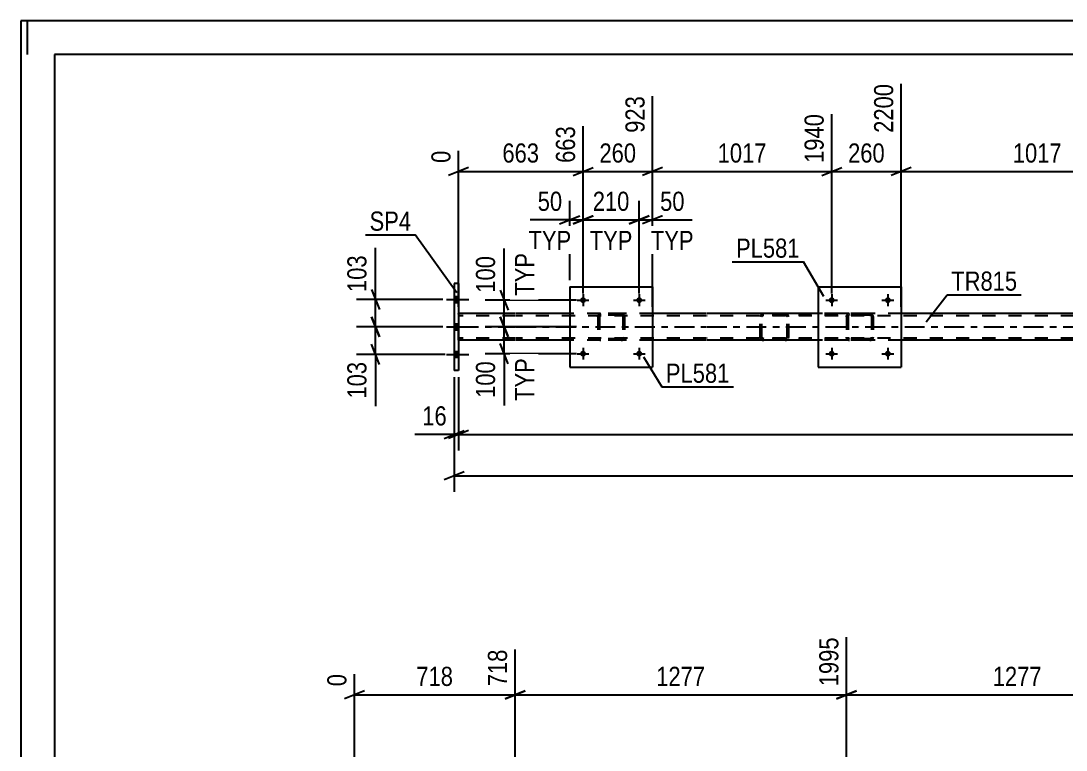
# Model space of a CAD drawing. Header units: millimetres. Extents: x 0 to 841, y 0 to 594.
# Drawn here: x 0 to 156.3, y 485 to 594 of the extents above; entities that cross this region are included whole.
import ezdxf

# ---------------------------------------------------------------- set-up
doc = ezdxf.new("R2010")
doc.units = ezdxf.units.MM
doc.linetypes.add('DXK_LINE_DOT2', pattern=[3.9198, 1.9599, -1.9599])
doc.linetypes.add('DXK_LINE_DOT3', pattern=[5.9187, 2.979, -0.9799, 0.9799, -0.9799])
doc.styles.add('Arial Narrow', font='ARIALN.TTF', dxfattribs={"height": 0.2})

# ---------------------------------------------------------------- blocks, each defined once
blk = doc.blocks.new('Unknown-283124494-1135')
at = {"color": 5, "linetype": 'Continuous'}
for p, q in [((841, 594), (0, 594)), ((0, 594), (0, 0)), ((1, 589), (1, 594)), ((836, 589), (5, 589)), ((5, 589), (5, 5))]:
    blk.add_line(p, q, dxfattribs=at)
blk = doc.blocks.new('Bolt-283124494-1399 - 1374')
at = {"linetype": 'Continuous'}
for points in [[(84.5, 552.25, -1), (83.62, 552.25, -1)], [(92.9, 552.25, -1), (92.02, 552.25, -1)]]:
    blk.add_hatch(color=1, dxfattribs=at).paths.add_polyline_path(points)
at = {"color": 1, "linetype": 'Continuous'}
for p, q in [((83.18, 552.25), (84.94, 552.25)), ((84.06, 553.13), (84.06, 551.37)), ((91.58, 552.25), (93.34, 552.25)), ((92.46, 553.13), (92.46, 551.37))]:
    blk.add_line(p, q, dxfattribs=at)
blk = doc.blocks.new('Bolt-283124494-1400 - 1374')
at = {"linetype": 'Continuous'}
for points in [[(84.5, 544.25, -1), (83.62, 544.25, -1)], [(92.9, 544.25, -1), (92.02, 544.25, -1)]]:
    blk.add_hatch(color=1, dxfattribs=at).paths.add_polyline_path(points)
at = {"color": 1, "linetype": 'Continuous'}
for p, q in [((83.18, 544.25), (84.94, 544.25)), ((84.06, 545.13), (84.06, 543.37)), ((91.58, 544.25), (93.34, 544.25)), ((92.46, 545.13), (92.46, 543.37))]:
    blk.add_line(p, q, dxfattribs=at)
blk = doc.blocks.new('Bolt-283124494-1401 - 1374')
at = {"linetype": 'Continuous'}
for points in [[(121.68, 552.25, -1), (120.8, 552.25, -1)], [(130.08, 552.25, -1), (129.2, 552.25, -1)]]:
    blk.add_hatch(color=1, dxfattribs=at).paths.add_polyline_path(points)
at = {"color": 1, "linetype": 'Continuous'}
for p, q in [((120.36, 552.25), (122.12, 552.25)), ((121.24, 553.13), (121.24, 551.37)), ((128.76, 552.25), (130.52, 552.25)), ((129.64, 553.13), (129.64, 551.37))]:
    blk.add_line(p, q, dxfattribs=at)
blk = doc.blocks.new('Bolt-283124494-1402 - 1374')
at = {"linetype": 'Continuous'}
for points in [[(121.68, 544.25, -1), (120.8, 544.25, -1)], [(130.08, 544.25, -1), (129.2, 544.25, -1)]]:
    blk.add_hatch(color=1, dxfattribs=at).paths.add_polyline_path(points)
at = {"color": 1, "linetype": 'Continuous'}
for p, q in [((120.36, 544.25), (122.12, 544.25)), ((121.24, 545.13), (121.24, 543.37)), ((128.76, 544.25), (130.52, 544.25)), ((129.64, 545.13), (129.64, 543.37))]:
    blk.add_line(p, q, dxfattribs=at)
blk = doc.blocks.new('Part-283124494-1497 - 1374')
at = {"color": 2, "linetype": 'Continuous'}
for p, q in [((82.06, 554.25), (82.06, 542.25)), ((82.06, 554.25), (94.46, 554.25)), ((94.46, 554.25), (94.46, 542.25)), ((82.06, 542.25), (94.46, 542.25))]:
    blk.add_line(p, q, dxfattribs=at)
blk = doc.blocks.new('Part-283124494-1498 - 1374')
at = {"color": 7, "linetype": 'DXK_LINE_DOT2'}
for p, q in [((86.55, 550.21), (86.74, 550.25)), ((86.74, 550.25), (86.55, 550.21)), ((89.78, 550.25), (86.74, 550.25)), ((89.78, 550.25), (89.96, 550.21)), ((89.96, 550.21), (89.78, 550.25)), ((86.26, 549.77), (86.29, 549.95)), ((86.29, 549.95), (86.26, 549.77)), ((86.26, 549.77), (86.26, 546.73)), ((86.5, 549.77), (86.51, 549.86)), ((86.5, 549.77), (86.5, 546.73)), ((86.51, 549.86), (86.57, 549.94)), ((86.57, 549.94), (86.64, 549.99)), ((86.64, 549.99), (86.74, 550.01)), ((89.78, 550.01), (86.74, 550.01)), ((89.78, 550.01), (89.87, 549.99)), ((89.87, 549.99), (89.95, 549.94)), ((89.95, 549.94), (90, 549.86)), ((90, 549.86), (90.02, 549.77)), ((90.02, 549.77), (90.02, 546.73)), ((90.22, 549.95), (90.26, 549.77)), ((90.26, 549.77), (90.22, 549.95)), ((90.26, 549.77), (90.26, 546.73)), ((86.29, 546.54), (86.26, 546.73)), ((86.26, 546.73), (86.29, 546.54)), ((86.51, 546.64), (86.5, 546.73)), ((86.57, 546.56), (86.51, 546.64)), ((86.74, 546.25), (86.55, 546.28)), ((86.55, 546.28), (86.74, 546.25)), ((86.64, 546.51), (86.57, 546.56)), ((86.74, 546.49), (86.64, 546.51)), ((89.78, 546.49), (86.74, 546.49)), ((89.78, 546.25), (86.74, 546.25)), ((89.87, 546.51), (89.78, 546.49)), ((89.96, 546.28), (89.78, 546.25)), ((89.78, 546.25), (89.96, 546.28)), ((89.95, 546.56), (89.87, 546.51)), ((90, 546.64), (89.95, 546.56)), ((90.02, 546.73), (90, 546.64)), ((90.26, 546.73), (90.22, 546.54)), ((90.22, 546.54), (90.26, 546.73))]:
    blk.add_line(p, q, dxfattribs=at)
at = {"color": 7, "linetype": 'DXK_LINE_DOT3'}
blk.add_line((88.26, 548.25), (88.26, 548.25), dxfattribs=at)
at = {"color": 7, "linetype": 'DXK_LINE_DOT2'}
for centre, start, end in [((86.74, 549.77), 112.5, 157.5), ((86.74, 549.77), 112.5, 157.5), ((89.78, 549.77), 22.5, 67.5), ((89.78, 549.77), 22.5, 67.5), ((86.74, 546.73), 202.5, 247.5), ((86.74, 546.73), 202.5, 247.5), ((89.78, 546.73), 292.5, 337.5), ((89.78, 546.73), 292.5, 337.5)]:
    blk.add_arc(centre, 0.48, start, end, dxfattribs=at)
blk = doc.blocks.new('Part-283124494-1503 - 1374')
at = {"color": 2, "linetype": 'Continuous'}
for p, q in [((119.24, 554.25), (119.24, 542.25)), ((119.24, 554.25), (131.64, 554.25)), ((131.64, 554.25), (131.64, 542.25)), ((119.24, 542.25), (131.64, 542.25))]:
    blk.add_line(p, q, dxfattribs=at)
blk = doc.blocks.new('Part-283124494-1504 - 1374')
at = {"color": 7, "linetype": 'DXK_LINE_DOT2'}
for p, q in [((123.73, 550.21), (123.92, 550.25)), ((123.92, 550.25), (123.73, 550.21)), ((126.96, 550.25), (123.92, 550.25)), ((126.96, 550.25), (127.14, 550.21)), ((127.14, 550.21), (126.96, 550.25)), ((123.44, 549.77), (123.47, 549.95)), ((123.47, 549.95), (123.44, 549.77)), ((123.44, 549.77), (123.44, 546.73)), ((123.68, 549.77), (123.69, 549.86)), ((123.68, 549.77), (123.68, 546.73)), ((123.69, 549.86), (123.75, 549.94)), ((123.75, 549.94), (123.82, 549.99)), ((123.82, 549.99), (123.92, 550.01)), ((126.96, 550.01), (123.92, 550.01)), ((126.96, 550.01), (127.05, 549.99)), ((127.05, 549.99), (127.13, 549.94)), ((127.13, 549.94), (127.18, 549.86)), ((127.18, 549.86), (127.2, 549.77)), ((127.2, 549.77), (127.2, 546.73)), ((127.4, 549.95), (127.44, 549.77)), ((127.44, 549.77), (127.4, 549.95)), ((127.44, 549.77), (127.44, 546.73)), ((123.47, 546.54), (123.44, 546.73)), ((123.44, 546.73), (123.47, 546.54)), ((123.69, 546.64), (123.68, 546.73)), ((123.75, 546.56), (123.69, 546.64)), ((123.92, 546.25), (123.73, 546.28)), ((123.73, 546.28), (123.92, 546.25)), ((123.82, 546.51), (123.75, 546.56)), ((123.92, 546.49), (123.82, 546.51)), ((126.96, 546.49), (123.92, 546.49)), ((126.96, 546.25), (123.92, 546.25)), ((127.05, 546.51), (126.96, 546.49)), ((127.14, 546.28), (126.96, 546.25)), ((126.96, 546.25), (127.14, 546.28)), ((127.13, 546.56), (127.05, 546.51)), ((127.18, 546.64), (127.13, 546.56)), ((127.2, 546.73), (127.18, 546.64)), ((127.44, 546.73), (127.4, 546.54)), ((127.4, 546.54), (127.44, 546.73))]:
    blk.add_line(p, q, dxfattribs=at)
at = {"color": 7, "linetype": 'DXK_LINE_DOT3'}
blk.add_line((125.44, 548.25), (125.44, 548.25), dxfattribs=at)
at = {"color": 7, "linetype": 'DXK_LINE_DOT2'}
for centre, start, end in [((123.92, 549.77), 112.5, 157.5), ((123.92, 549.77), 112.5, 157.5), ((126.96, 549.77), 22.5, 67.5), ((126.96, 549.77), 22.5, 67.5), ((123.92, 546.73), 202.5, 247.5), ((123.92, 546.73), 202.5, 247.5), ((126.96, 546.73), 292.5, 337.5), ((126.96, 546.73), 292.5, 337.5)]:
    blk.add_arc(centre, 0.48, start, end, dxfattribs=at)
blk = doc.blocks.new('Part-283124494-1529 - 1374')
at = {"color": 2, "linetype": 'Continuous'}
for p, q in [((65.44, 554.75), (64.8, 554.75)), ((64.8, 554.75), (64.8, 541.75)), ((65.44, 554.75), (65.44, 541.75)), ((65.44, 541.75), (64.8, 541.75))]:
    blk.add_line(p, q, dxfattribs=at)
blk = doc.blocks.new('Part-283124494-1592 - 1374')
at = {"color": 2, "linetype": 'Continuous'}
for p, q in [((73.96, 550.25), (65.44, 550.25)), ((82.06, 550.25), (74.06, 550.25)), ((102.46, 550.25), (94.46, 550.25)), ((119.24, 550.25), (102.56, 550.25)), ((170.32, 550.25), (131.64, 550.25)), ((73.96, 546.25), (65.44, 546.25)), ((82.06, 546.25), (74.06, 546.25)), ((102.46, 546.25), (94.46, 546.25)), ((119.24, 546.25), (102.56, 546.25)), ((170.32, 546.25), (131.64, 546.25))]:
    blk.add_line(p, q, dxfattribs=at)
at = {"color": 7, "linetype": 'DXK_LINE_DOT2'}
for p, q in [((65.44, 546.25), (65.44, 550.25)), ((94.46, 550.25), (82.06, 550.25)), ((131.64, 550.25), (119.24, 550.25)), ((73.96, 549.93), (65.44, 549.93)), ((102.46, 549.93), (74.06, 549.93)), ((765.04, 549.93), (102.56, 549.93)), ((73.96, 546.57), (65.44, 546.57)), ((102.46, 546.57), (74.06, 546.57)), ((94.46, 546.25), (82.06, 546.25)), ((765.04, 546.57), (102.56, 546.57)), ((131.64, 546.25), (119.24, 546.25))]:
    blk.add_line(p, q, dxfattribs=at)
at = {"color": 7, "linetype": 'DXK_LINE_DOT3'}
for p, q in [((65.44, 548.25), (73.96, 548.25)), ((74.06, 548.25), (102.46, 548.25)), ((102.56, 548.25), (765.04, 548.25))]:
    blk.add_line(p, q, dxfattribs=at)
blk = doc.blocks.new('Bolt-283124494-1602 - 1374')
at = {"linetype": 'Continuous'}
for points in [[(65.44, 551.91), (65.44, 552.79), (64.8, 552.79), (64.8, 551.91)], [(65.44, 551.91), (65.44, 552.79), (64.8, 552.79), (64.8, 551.91)], [(65.44, 551.91), (65.44, 552.79), (64.8, 552.79), (64.8, 551.91)], [(65.44, 547.81), (65.44, 548.69), (64.8, 548.69), (64.8, 547.81)], [(65.44, 547.81), (65.44, 548.69), (64.8, 548.69), (64.8, 547.81)], [(65.44, 543.71), (65.44, 544.59), (64.8, 544.59), (64.8, 543.71)], [(65.44, 543.71), (65.44, 544.59), (64.8, 544.59), (64.8, 543.71)], [(65.44, 543.71), (65.44, 544.59), (64.8, 544.59), (64.8, 543.71)]]:
    blk.add_hatch(color=1, dxfattribs=at).paths.add_polyline_path(points)
at = {"color": 1, "linetype": 'Continuous'}
for p, q in [((63.64, 552.35), (66.96, 552.35)), ((63.64, 552.35), (66.96, 552.35)), ((63.64, 552.35), (66.96, 552.35)), ((64.8, 552.79), (65.44, 552.79)), ((64.8, 552.79), (65.44, 552.79)), ((64.8, 552.79), (65.44, 552.79)), ((64.8, 551.91), (65.44, 551.91)), ((64.8, 551.91), (65.44, 551.91)), ((64.8, 551.91), (65.44, 551.91)), ((64.8, 548.69), (65.44, 548.69)), ((64.8, 548.69), (65.44, 548.69)), ((63.64, 548.25), (66.96, 548.25)), ((63.64, 548.25), (66.96, 548.25)), ((64.8, 547.81), (65.44, 547.81)), ((64.8, 547.81), (65.44, 547.81)), ((63.64, 544.15), (66.96, 544.15)), ((63.64, 544.15), (66.96, 544.15)), ((63.64, 544.15), (66.96, 544.15)), ((64.8, 544.59), (65.44, 544.59)), ((64.8, 544.59), (65.44, 544.59)), ((64.8, 544.59), (65.44, 544.59)), ((64.8, 543.71), (65.44, 543.71)), ((64.8, 543.71), (65.44, 543.71)), ((64.8, 543.71), (65.44, 543.71))]:
    blk.add_line(p, q, dxfattribs=at)
blk = doc.blocks.new('Part-283124494-1659 - 1374')
at = {"color": 7, "linetype": 'DXK_LINE_DOT2'}
for p, q in [((111.07, 550.25), (110.87, 550.21)), ((126.06, 550.25), (111.07, 550.25)), ((114.5, 550.21), (114.3, 550.25)), ((110.57, 549.85), (110.56, 549.77)), ((110.56, 546.73), (110.56, 549.77)), ((110.6, 549.95), (110.57, 549.85)), ((110.81, 549.77), (110.83, 549.86)), ((110.81, 546.73), (110.81, 549.77)), ((110.83, 549.86), (110.89, 549.94)), ((110.89, 549.94), (110.97, 549.99)), ((110.97, 549.99), (111.07, 550.01)), ((126.06, 550.01), (111.07, 550.01)), ((114.3, 550.01), (114.4, 549.99)), ((114.4, 549.99), (114.48, 549.94)), ((114.48, 549.94), (114.54, 549.86)), ((114.54, 549.86), (114.56, 549.77)), ((114.56, 546.73), (114.56, 549.77)), ((114.8, 549.85), (114.77, 549.95)), ((114.81, 549.77), (114.8, 549.85)), ((114.81, 546.73), (114.81, 549.77)), ((110.56, 546.73), (110.57, 546.64)), ((110.57, 546.64), (110.6, 546.54)), ((110.83, 546.66), (110.81, 546.73)), ((110.83, 546.64), (110.83, 546.66)), ((110.89, 546.56), (110.83, 546.64)), ((110.87, 546.28), (111.07, 546.25)), ((110.97, 546.51), (110.89, 546.56)), ((111.07, 546.49), (110.97, 546.51)), ((126.06, 546.49), (111.07, 546.49)), ((126.06, 546.25), (111.07, 546.25)), ((114.4, 546.51), (114.3, 546.49)), ((114.3, 546.25), (114.5, 546.28)), ((114.48, 546.56), (114.4, 546.51)), ((114.54, 546.64), (114.48, 546.56)), ((114.54, 546.66), (114.56, 546.73)), ((114.54, 546.64), (114.54, 546.66)), ((114.77, 546.54), (114.8, 546.64)), ((114.8, 546.64), (114.81, 546.73))]:
    blk.add_line(p, q, dxfattribs=at)
for centre, start, end in [((111.05, 549.75), 110.7583, 155.68), ((114.32, 549.75), 24.32, 69.2417), ((111.05, 546.75), 204.32, 249.2417)]:
    blk.add_arc(centre, 0.496, start, end, dxfattribs=at)
blk = doc.blocks.new('StraightDimension-283124494-2180 - 1374')
at = {"color": 7, "linetype": 'Continuous'}
for p, q in [((131.64, 551.25), (131.64, 584.58)), ((121.24, 553.25), (121.24, 580.08)), ((119.74, 570.87), (122.74, 572.07)), ((133.14, 572.07), (130.14, 570.87)), ((121.24, 571.47), (131.64, 571.47))]:
    blk.add_line(p, q, dxfattribs=at)
at = {"color": 0}
blk.add_wipeout([(129.78, 572.22), (129.78, 576.42), (123.09, 576.42), (123.09, 572.22)], dxfattribs=at)
at = {"color": 3, "style": 'Arial Narrow'}
blk.add_text('260', height=2.863, dxfattribs=at).set_placement((123.69, 572.82))
at = {"color": 0, "linetype": 'Continuous'}
blk.add_wipeout([(131.04, 585.18), (126.84, 585.18), (126.84, 576.67), (131.04, 576.67)], dxfattribs=at)
at = {"color": 3, "linetype": 'Continuous', "style": 'Arial Narrow'}
blk.add_text('2200', height=2.863, rotation=90.0002, dxfattribs=at).set_placement((130.44, 577.27))
blk = doc.blocks.new('StraightDimension-283124494-1673 - 1374')
at = {"color": 7, "linetype": 'Continuous'}
for p, q in [((65.44, 540.75), (65.44, 529.77)), ((66.94, 532.77), (63.94, 531.57)), ((65.44, 532.17), (765.04, 532.17))]:
    blk.add_line(p, q, dxfattribs=at)
blk = doc.blocks.new('StraightDimension-283124494-1699 - 1374')
at = {"color": 7, "linetype": 'Continuous'}
for p, q in [((64.8, 540.75), (64.8, 529.77)), ((65.44, 540.75), (65.44, 529.77)), ((63.3, 531.57), (66.3, 532.77)), ((66.94, 532.77), (63.94, 531.57)), ((64.8, 532.17), (65.44, 532.17))]:
    blk.add_line(p, q, dxfattribs=at)
at = {"color": 0}
blk.add_wipeout([(64.27, 532.92), (64.27, 537.12), (59.42, 537.12), (59.42, 532.92)], dxfattribs=at)
at = {"color": 7, "linetype": 'Continuous'}
blk.add_line((64.8, 532.17), (58.89, 532.17), dxfattribs=at)
blk.add_line((64.8, 532.17), (58.89, 532.17), dxfattribs=at)
at = {"color": 3, "style": 'Arial Narrow'}
blk.add_text('16', height=2.863, dxfattribs=at).set_placement((60.02, 533.52))
blk = doc.blocks.new('StraightDimension-283124494-1710 - 1374')
at = {"color": 7, "linetype": 'Continuous'}
for p, q in [((64.8, 540.75), (64.8, 523.6)), ((66.3, 526.6), (63.3, 525.4)), ((64.8, 526), (765.68, 526))]:
    blk.add_line(p, q, dxfattribs=at)
blk = doc.blocks.new('StraightDimension-283124494-1721 - 1374')
at = {"color": 7, "linetype": 'Continuous'}
for p, q in [((84.06, 553.25), (84.06, 578.25)), ((65.44, 551.25), (65.44, 574.6)), ((66.94, 572.07), (63.94, 570.87)), ((82.56, 570.87), (85.56, 572.07)), ((65.44, 571.47), (84.06, 571.47))]:
    blk.add_line(p, q, dxfattribs=at)
at = {"color": 0, "linetype": 'Continuous'}
for points in [[(83.46, 578.85), (79.26, 578.85), (79.26, 572.17), (83.46, 572.17)], [(64.84, 575.2), (60.64, 575.2), (60.64, 572.17), (64.84, 572.17)]]:
    blk.add_wipeout(points, dxfattribs=at)
at = {"color": 0}
blk.add_wipeout([(78.09, 572.22), (78.09, 576.42), (71.4, 576.42), (71.4, 572.22)], dxfattribs=at)
at = {"color": 3, "linetype": 'Continuous', "style": 'Arial Narrow'}
for s, height, p in [('663', 2.863, (82.86, 572.77)), ('0', 2.86, (64.24, 572.77))]:
    blk.add_text(s, height=height, rotation=90.0002, dxfattribs=at).set_placement(p)
at = {"color": 3, "style": 'Arial Narrow'}
blk.add_text('663', height=2.863, dxfattribs=at).set_placement((72, 572.82))
blk = doc.blocks.new('StraightDimension-283124494-2162 - 1374')
at = {"color": 7, "linetype": 'Continuous'}
for p, q in [((131.64, 551.25), (131.64, 584.58)), ((172.32, 553.25), (172.32, 580.08)), ((133.14, 572.07), (130.14, 570.87)), ((170.82, 570.87), (173.82, 572.07)), ((131.64, 571.47), (172.32, 571.47))]:
    blk.add_line(p, q, dxfattribs=at)
at = {"color": 0, "linetype": 'Continuous'}
blk.add_wipeout([(171.72, 580.68), (167.52, 580.68), (167.52, 572.17), (171.72, 572.17)], dxfattribs=at)
at = {"color": 0}
blk.add_wipeout([(156.23, 572.22), (156.23, 576.42), (147.72, 576.42), (147.72, 572.22)], dxfattribs=at)
at = {"color": 3, "linetype": 'Continuous', "style": 'Arial Narrow'}
blk.add_text('3217', height=2.863, rotation=90.0002, dxfattribs=at).set_placement((171.12, 572.77))
at = {"color": 3, "style": 'Arial Narrow'}
blk.add_text('1017', height=2.863, dxfattribs=at).set_placement((148.32, 572.82))
blk = doc.blocks.new('StraightDimension-283124494-2198 - 1374')
at = {"color": 7, "linetype": 'Continuous'}
for p, q in [((94.46, 551.25), (94.46, 582.75)), ((121.24, 553.25), (121.24, 580.08)), ((95.96, 572.07), (92.96, 570.87)), ((119.74, 570.87), (122.74, 572.07)), ((94.46, 571.47), (121.24, 571.47))]:
    blk.add_line(p, q, dxfattribs=at)
at = {"color": 0, "linetype": 'Continuous'}
blk.add_wipeout([(120.64, 580.68), (116.44, 580.68), (116.44, 572.17), (120.64, 572.17)], dxfattribs=at)
at = {"color": 0}
blk.add_wipeout([(112.1, 572.22), (112.1, 576.42), (103.59, 576.42), (103.59, 572.22)], dxfattribs=at)
at = {"color": 3, "linetype": 'Continuous', "style": 'Arial Narrow'}
blk.add_text('1940', height=2.863, rotation=90.0002, dxfattribs=at).set_placement((120.04, 572.77))
at = {"color": 3, "style": 'Arial Narrow'}
blk.add_text('1017', height=2.863, dxfattribs=at).set_placement((104.19, 572.82))
blk = doc.blocks.new('StraightDimension-283124494-2212 - 1374')
at = {"color": 7, "linetype": 'Continuous'}
for p, q in [((94.46, 551.25), (94.46, 582.75)), ((84.06, 553.25), (84.06, 578.25)), ((82.56, 570.87), (85.56, 572.07)), ((95.96, 572.07), (92.96, 570.87)), ((84.06, 571.47), (94.46, 571.47))]:
    blk.add_line(p, q, dxfattribs=at)
at = {"color": 0}
blk.add_wipeout([(92.6, 572.22), (92.6, 576.42), (85.91, 576.42), (85.91, 572.22)], dxfattribs=at)
at = {"color": 3, "style": 'Arial Narrow'}
blk.add_text('260', height=2.863, dxfattribs=at).set_placement((86.51, 572.82))
at = {"color": 0, "linetype": 'Continuous'}
blk.add_wipeout([(93.86, 583.35), (89.66, 583.35), (89.66, 576.67), (93.86, 576.67)], dxfattribs=at)
at = {"color": 3, "linetype": 'Continuous', "style": 'Arial Narrow'}
blk.add_text('923', height=2.863, rotation=90.0002, dxfattribs=at).set_placement((93.26, 577.27))
blk = doc.blocks.new('StraightDimension-283124494-2227 - 1374')
at = {"color": 7, "linetype": 'Continuous'}
for p, q in [((82.06, 555.25), (82.06, 567.1)), ((84.06, 553.25), (84.06, 567.1)), ((80.56, 563.65), (83.56, 564.85)), ((82.06, 564.25), (84.06, 564.25)), ((85.56, 564.85), (82.56, 563.65))]:
    blk.add_line(p, q, dxfattribs=at)
at = {"color": 0}
blk.add_wipeout([(81.53, 565), (81.53, 569.2), (76.68, 569.2), (76.68, 565)], dxfattribs=at)
at = {"color": 0, "linetype": 'Continuous'}
blk.add_wipeout([(82.9, 559.15), (82.9, 563.35), (75.31, 563.35), (75.31, 559.15)], dxfattribs=at)
at = {"color": 7, "linetype": 'Continuous'}
blk.add_line((82.06, 564.25), (76.15, 564.25), dxfattribs=at)
blk.add_line((82.06, 564.25), (76.15, 564.25), dxfattribs=at)
at = {"color": 3, "style": 'Arial Narrow'}
blk.add_text('50', height=2.863, dxfattribs=at).set_placement((77.28, 565.6))
at = {"color": 3, "linetype": 'Continuous', "style": 'Arial Narrow'}
blk.add_text('TYP', height=2.863, dxfattribs=at).set_placement((75.91, 559.75))
blk = doc.blocks.new('StraightDimension-283124494-2241 - 1374')
at = {"color": 7, "linetype": 'Continuous'}
for p, q in [((84.06, 553.25), (84.06, 567.1)), ((92.46, 553.25), (92.46, 567.1)), ((82.56, 563.65), (85.56, 564.85)), ((84.06, 564.25), (92.46, 564.25)), ((93.96, 564.85), (90.96, 563.65))]:
    blk.add_line(p, q, dxfattribs=at)
at = {"color": 0}
blk.add_wipeout([(91.6, 565), (91.6, 569.2), (84.91, 569.2), (84.91, 565)], dxfattribs=at)
at = {"color": 0, "linetype": 'Continuous'}
blk.add_wipeout([(92.05, 559.15), (92.05, 563.35), (84.46, 563.35), (84.46, 559.15)], dxfattribs=at)
at = {"color": 3, "style": 'Arial Narrow'}
blk.add_text('210', height=2.863, dxfattribs=at).set_placement((85.51, 565.6))
at = {"color": 3, "linetype": 'Continuous', "style": 'Arial Narrow'}
blk.add_text('TYP', height=2.863, dxfattribs=at).set_placement((85.06, 559.75))
blk = doc.blocks.new('StraightDimension-283124494-2257 - 1374')
at = {"color": 7, "linetype": 'Continuous'}
for p, q in [((92.46, 553.25), (92.46, 567.1)), ((94.46, 555.25), (94.46, 567.1)), ((90.96, 563.65), (93.96, 564.85)), ((92.46, 564.25), (94.46, 564.25)), ((95.96, 564.85), (92.96, 563.65))]:
    blk.add_line(p, q, dxfattribs=at)
at = {"color": 0}
blk.add_wipeout([(99.84, 565), (99.84, 569.2), (94.98, 569.2), (94.98, 565)], dxfattribs=at)
at = {"color": 0, "linetype": 'Continuous'}
blk.add_wipeout([(101.2, 559.15), (101.2, 563.35), (93.61, 563.35), (93.61, 559.15)], dxfattribs=at)
at = {"color": 7, "linetype": 'Continuous'}
blk.add_line((94.46, 564.25), (100.36, 564.25), dxfattribs=at)
blk.add_line((94.46, 564.25), (100.36, 564.25), dxfattribs=at)
at = {"color": 3, "style": 'Arial Narrow'}
blk.add_text('50', height=2.863, dxfattribs=at).set_placement((95.58, 565.6))
at = {"color": 3, "linetype": 'Continuous', "style": 'Arial Narrow'}
blk.add_text('TYP', height=2.863, dxfattribs=at).set_placement((94.21, 559.75))
blk = doc.blocks.new('StraightDimension-283124494-2271 - 1374')
at = {"color": 7, "linetype": 'Continuous'}
for p, q in [((71.65, 549.75), (72.85, 546.75)), ((83.06, 548.25), (69.4, 548.25)), ((72.25, 544.25), (72.25, 548.25)), ((72.85, 542.75), (71.65, 545.75)), ((83.06, 544.25), (69.4, 544.25))]:
    blk.add_line(p, q, dxfattribs=at)
at = {"color": 0, "linetype": 'Continuous'}
blk.add_wipeout([(77.35, 544.18), (73.15, 544.18), (73.15, 536.59), (77.35, 536.59)], dxfattribs=at)
at = {"color": 0}
blk.add_wipeout([(71.5, 543.72), (67.3, 543.72), (67.3, 537.04), (71.5, 537.04)], dxfattribs=at)
at = {"color": 7, "linetype": 'Continuous'}
blk.add_line((72.25, 544.25), (72.25, 536.51), dxfattribs=at)
blk.add_line((72.25, 544.25), (72.25, 536.51), dxfattribs=at)
at = {"color": 3, "style": 'Arial Narrow'}
blk.add_text('100', height=2.863, rotation=90.0002, dxfattribs=at).set_placement((70.9, 537.64))
at = {"color": 3, "linetype": 'Continuous', "style": 'Arial Narrow'}
blk.add_text('TYP', height=2.863, rotation=90.0002, dxfattribs=at).set_placement((76.75, 537.19))
blk = doc.blocks.new('StraightDimension-283124494-2290 - 1374')
at = {"color": 7, "linetype": 'Continuous'}
for p, q in [((71.65, 553.75), (72.85, 550.75)), ((83.06, 552.25), (69.4, 552.25)), ((72.25, 548.25), (72.25, 552.25)), ((72.85, 546.75), (71.65, 549.75)), ((83.06, 548.25), (69.4, 548.25))]:
    blk.add_line(p, q, dxfattribs=at)
at = {"color": 0, "linetype": 'Continuous'}
blk.add_wipeout([(77.35, 559.91), (73.15, 559.91), (73.15, 552.32), (77.35, 552.32)], dxfattribs=at)
at = {"color": 0}
blk.add_wipeout([(71.5, 559.46), (67.3, 559.46), (67.3, 552.77), (71.5, 552.77)], dxfattribs=at)
at = {"color": 7, "linetype": 'Continuous'}
blk.add_line((72.25, 552.25), (72.25, 559.98), dxfattribs=at)
blk.add_line((72.25, 552.25), (72.25, 559.98), dxfattribs=at)
at = {"color": 3, "style": 'Arial Narrow'}
blk.add_text('100', height=2.863, rotation=90.0002, dxfattribs=at).set_placement((70.9, 553.37))
at = {"color": 3, "linetype": 'Continuous', "style": 'Arial Narrow'}
blk.add_text('TYP', height=2.863, rotation=90.0002, dxfattribs=at).set_placement((76.75, 552.92))
blk = doc.blocks.new('StraightDimension-283124494-2310 - 1374')
at = {"color": 7, "linetype": 'Continuous'}
for p, q in [((52.42, 549.75), (53.62, 546.75)), ((63.11, 548.25), (50.17, 548.25)), ((53.02, 544.15), (53.02, 548.25)), ((53.62, 542.65), (52.42, 545.65)), ((63.44, 544.15), (50.17, 544.15))]:
    blk.add_line(p, q, dxfattribs=at)
at = {"color": 0}
blk.add_wipeout([(52.27, 543.62), (48.07, 543.62), (48.07, 536.94), (52.27, 536.94)], dxfattribs=at)
at = {"color": 7, "linetype": 'Continuous'}
blk.add_line((53.02, 544.15), (53.02, 536.41), dxfattribs=at)
blk.add_line((53.02, 544.15), (53.02, 536.41), dxfattribs=at)
at = {"color": 3, "style": 'Arial Narrow'}
blk.add_text('103', height=2.863, rotation=90.0002, dxfattribs=at).set_placement((51.67, 537.54))
blk = doc.blocks.new('StraightDimension-283124494-2320 - 1374')
at = {"color": 7, "linetype": 'Continuous'}
for p, q in [((52.42, 553.85), (53.62, 550.85)), ((63.11, 552.35), (50.17, 552.35)), ((53.02, 548.25), (53.02, 552.35)), ((53.62, 546.75), (52.42, 549.75)), ((63.11, 548.25), (50.17, 548.25))]:
    blk.add_line(p, q, dxfattribs=at)
at = {"color": 0}
blk.add_wipeout([(52.27, 559.56), (48.07, 559.56), (48.07, 552.87), (52.27, 552.87)], dxfattribs=at)
at = {"color": 7, "linetype": 'Continuous'}
blk.add_line((53.02, 552.35), (53.02, 560.08), dxfattribs=at)
blk.add_line((53.02, 552.35), (53.02, 560.08), dxfattribs=at)
at = {"color": 3, "style": 'Arial Narrow'}
blk.add_text('103', height=2.863, rotation=90.0002, dxfattribs=at).set_placement((51.67, 553.47))
blk = doc.blocks.new('StraightDimension-283124494-3077 - 2348')
at = {"color": 7, "linetype": 'Continuous'}
for p, q in [((73.89, 451.09), (73.89, 500.02)), ((49.87, 445.83), (49.87, 496.36)), ((51.37, 493.83), (48.37, 492.63)), ((49.87, 493.23), (73.89, 493.23)), ((72.39, 492.63), (75.39, 493.83))]:
    blk.add_line(p, q, dxfattribs=at)
at = {"color": 0, "linetype": 'Continuous'}
for points in [[(73.29, 500.62), (69.09, 500.62), (69.09, 493.93), (73.29, 493.93)], [(49.27, 496.96), (45.07, 496.96), (45.07, 493.93), (49.27, 493.93)]]:
    blk.add_wipeout(points, dxfattribs=at)
at = {"color": 0}
blk.add_wipeout([(65.22, 493.98), (65.22, 498.18), (58.53, 498.18), (58.53, 493.98)], dxfattribs=at)
at = {"color": 3, "linetype": 'Continuous', "style": 'Arial Narrow'}
for s, height, p in [('718', 2.863, (72.69, 494.53)), ('0', 2.86, (48.67, 494.53))]:
    blk.add_text(s, height=height, rotation=90.0002, dxfattribs=at).set_placement(p)
at = {"color": 3, "style": 'Arial Narrow'}
blk.add_text('718', height=2.863, dxfattribs=at).set_placement((59.13, 494.58))
blk = doc.blocks.new('StraightDimension-283124494-3087 - 2348')
at = {"color": 7, "linetype": 'Continuous'}
for p, q in [((123.44, 451.63), (123.44, 501.85)), ((73.89, 451.09), (73.89, 500.02)), ((75.39, 493.83), (72.39, 492.63)), ((73.89, 493.23), (123.44, 493.23)), ((121.94, 492.63), (124.94, 493.83))]:
    blk.add_line(p, q, dxfattribs=at)
at = {"color": 0, "linetype": 'Continuous'}
blk.add_wipeout([(122.84, 502.45), (118.64, 502.45), (118.64, 493.93), (122.84, 493.93)], dxfattribs=at)
at = {"color": 0}
blk.add_wipeout([(102.92, 493.98), (102.92, 498.18), (94.4, 498.18), (94.4, 493.98)], dxfattribs=at)
at = {"color": 3, "linetype": 'Continuous', "style": 'Arial Narrow'}
blk.add_text('1995', height=2.863, rotation=90.0002, dxfattribs=at).set_placement((122.24, 494.53))
at = {"color": 3, "style": 'Arial Narrow'}
blk.add_text('1277', height=2.863, dxfattribs=at).set_placement((95, 494.58))
blk = doc.blocks.new('StraightDimension-283124494-3097 - 2348')
at = {"color": 7, "linetype": 'Continuous'}
for p, q in [((123.44, 451.63), (123.44, 501.85)), ((174.52, 451.63), (174.52, 501.85)), ((124.94, 493.83), (121.94, 492.63)), ((123.44, 493.23), (174.52, 493.23)), ((173.02, 492.63), (176.02, 493.83))]:
    blk.add_line(p, q, dxfattribs=at)
at = {"color": 0, "linetype": 'Continuous'}
blk.add_wipeout([(173.92, 502.45), (169.72, 502.45), (169.72, 493.93), (173.92, 493.93)], dxfattribs=at)
at = {"color": 0}
blk.add_wipeout([(153.23, 493.98), (153.23, 498.18), (144.72, 498.18), (144.72, 493.98)], dxfattribs=at)
at = {"color": 3, "linetype": 'Continuous', "style": 'Arial Narrow'}
blk.add_text('3272', height=2.863, rotation=90.0002, dxfattribs=at).set_placement((173.32, 494.53))
at = {"color": 3, "style": 'Arial Narrow'}
blk.add_text('1277', height=2.863, dxfattribs=at).set_placement((145.32, 494.58))
blk = doc.blocks.new('Mark-283124494-1493 - 1374')
at = {"color": 0}
blk.add_wipeout([(105.96, 539.9), (105.96, 542.9), (96.45, 542.9), (96.45, 539.9)], dxfattribs=at)
blk.add_wipeout([(105.96, 539.9), (105.96, 542.9), (96.45, 542.9), (96.45, 539.9)], dxfattribs=at)
at = {"color": 30, "linetype": 'Continuous'}
for p, q in [((93.08, 543.79), (95.85, 539.3)), ((95.85, 539.3), (106.56, 539.3))]:
    blk.add_line(p, q, dxfattribs=at)
at = {"color": 3, "style": 'Arial Narrow'}
blk.add_text('PL581', height=2.863, dxfattribs=at).set_placement((96.45, 539.9))
blk = doc.blocks.new('Mark-283124494-1499 - 1374')
at = {"color": 0}
blk.add_wipeout([(116.44, 558.6), (116.44, 561.6), (106.94, 561.6), (106.94, 558.6)], dxfattribs=at)
blk.add_wipeout([(116.44, 558.6), (116.44, 561.6), (106.94, 561.6), (106.94, 558.6)], dxfattribs=at)
at = {"color": 30, "linetype": 'Continuous'}
for p in [(106.34, 558), (120.04, 552.8)]:
    blk.add_line(p, (117.04, 558), dxfattribs=at)
at = {"color": 3, "style": 'Arial Narrow'}
blk.add_text('PL581', height=2.863, dxfattribs=at).set_placement((106.94, 558.6))
blk = doc.blocks.new('Mark-283124494-1525 - 1374')
at = {"color": 0}
blk.add_wipeout([(58.35, 562.64), (58.35, 565.64), (52.14, 565.64), (52.14, 562.64)], dxfattribs=at)
blk.add_wipeout([(58.35, 562.64), (58.35, 565.64), (52.14, 565.64), (52.14, 562.64)], dxfattribs=at)
at = {"color": 30, "linetype": 'Continuous'}
for p in [(51.54, 562.04), (65.19, 553.36)]:
    blk.add_line(p, (58.95, 562.04), dxfattribs=at)
at = {"color": 3, "style": 'Arial Narrow'}
blk.add_text('SP4', height=2.863, dxfattribs=at).set_placement((52.14, 562.64))
blk = doc.blocks.new('Mark-283124494-1588 - 1374')
at = {"color": 0}
blk.add_wipeout([(148.98, 553.67), (148.98, 556.67), (139.12, 556.67), (139.12, 553.67)], dxfattribs=at)
blk.add_wipeout([(148.98, 553.67), (148.98, 556.67), (139.12, 556.67), (139.12, 553.67)], dxfattribs=at)
at = {"color": 30, "linetype": 'Continuous'}
for p, q in [((135.36, 549.03), (138.52, 553.07)), ((138.52, 553.07), (149.58, 553.07))]:
    blk.add_line(p, q, dxfattribs=at)
at = {"color": 3, "style": 'Arial Narrow'}
blk.add_text('TR815', height=2.863, dxfattribs=at).set_placement((139.12, 553.67))

msp = doc.modelspace()

# ---------------------------------------------------------------- block references
for name in ['Unknown-283124494-1135', 'Part-283124494-1529 - 1374', 'Part-283124494-1497 - 1374', 'Part-283124494-1503 - 1374', 'Bolt-283124494-1602 - 1374', 'Part-283124494-1592 - 1374', 'Bolt-283124494-1399 - 1374', 'Bolt-283124494-1401 - 1374', 'Part-283124494-1498 - 1374', 'Part-283124494-1659 - 1374', 'Part-283124494-1504 - 1374', 'Bolt-283124494-1400 - 1374', 'Bolt-283124494-1402 - 1374']:
    msp.add_blockref(name, (0, 0))

# ---------------------------------------------------------------- next in the draw order: block references
for name in ['StraightDimension-283124494-2180 - 1374', 'StraightDimension-283124494-1721 - 1374', 'StraightDimension-283124494-1673 - 1374', 'StraightDimension-283124494-3077 - 2348']:
    msp.add_blockref(name, (0, 0))

# ---------------------------------------------------------------- next in the draw order: block references
for name in ['StraightDimension-283124494-2162 - 1374', 'StraightDimension-283124494-2198 - 1374', 'StraightDimension-283124494-1699 - 1374', 'StraightDimension-283124494-3087 - 2348']:
    msp.add_blockref(name, (0, 0))

# ---------------------------------------------------------------- next in the draw order: block references
for name in ['StraightDimension-283124494-2212 - 1374', 'Mark-283124494-1499 - 1374', 'Mark-283124494-1588 - 1374', 'StraightDimension-283124494-1710 - 1374', 'StraightDimension-283124494-3097 - 2348']:
    msp.add_blockref(name, (0, 0))

# ---------------------------------------------------------------- next in the draw order: block references
for name in ['StraightDimension-283124494-2227 - 1374', 'StraightDimension-283124494-2310 - 1374', 'StraightDimension-283124494-2271 - 1374', 'Mark-283124494-1493 - 1374']:
    msp.add_blockref(name, (0, 0))

# ---------------------------------------------------------------- next in the draw order: block references
for name in ['StraightDimension-283124494-2241 - 1374', 'StraightDimension-283124494-2320 - 1374']:
    msp.add_blockref(name, (0, 0))

# ---------------------------------------------------------------- next in the draw order: block references
for name in ['StraightDimension-283124494-2257 - 1374', 'Mark-283124494-1525 - 1374', 'StraightDimension-283124494-2290 - 1374']:
    msp.add_blockref(name, (0, 0))

doc.saveas('drawing.dxf')
